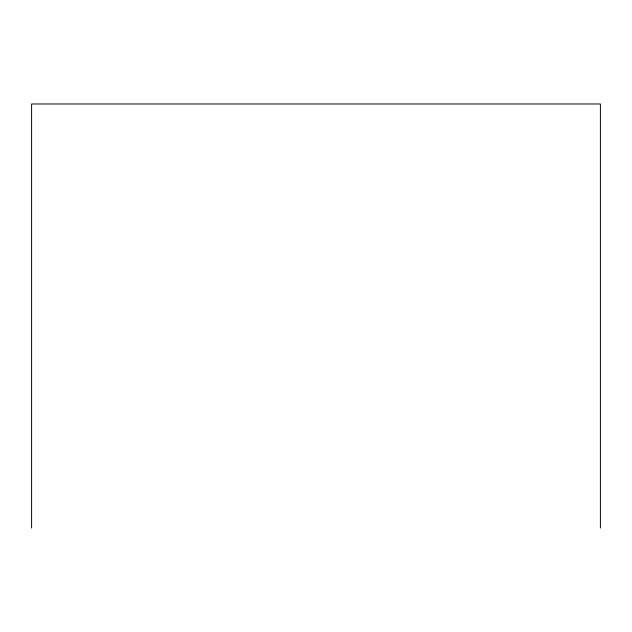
<?xml version="1.0" encoding="UTF-8"?>
<svg xmlns="http://www.w3.org/2000/svg" width="632" height="632" viewBox="0 0 632 632"><rect width="100%" height="100%" fill="white"/><g stroke="black" fill="none" stroke-linecap="round" stroke-linejoin="round"><path stroke-width="0.95" d="M600.4 528.02L600.4 103.98L31.6 103.98L31.6 528.02"/></g></svg>
